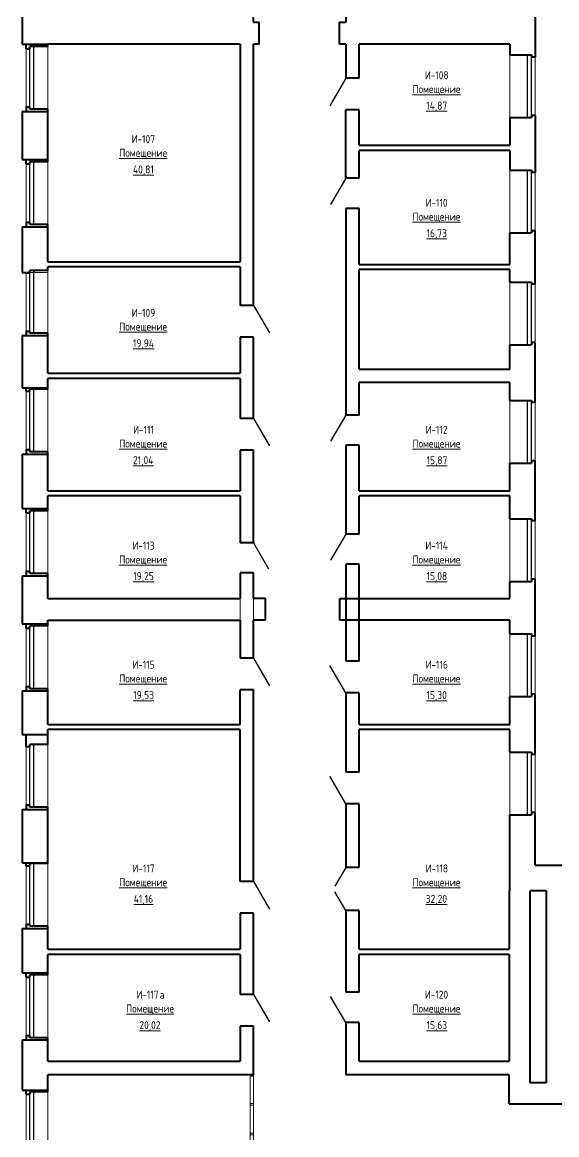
# Model space of a CAD drawing. Header units: millimetres. Extents: x -24 to 373619, y 275 to 149465.
# Drawn here: x 257509 to 274199, y 74197 to 108945 of the extents above; entities that cross this region are included whole.
import ezdxf

# ---------------------------------------------------------------- set-up
doc = ezdxf.new("R2010")
doc.units = ezdxf.units.MM
for name, color, linetype, lineweight in [('Двери', 7, 'Continuous', 18), ('Импосты витража', 7, 'Continuous', 18), ('Каркас_Импост', 7, 'Continuous', 30), ('Марки помещений', 7, 'Continuous', 18), ('Окна', 7, 'Continuous', 18), ('Панель', 7, 'Continuous', 30), ('Стены', 7, 'Continuous', 18), ('Стены разрез', 7, 'Continuous', 40)]:
    doc.layers.add(name, color=color, linetype=linetype, lineweight=lineweight)
doc.styles.add('GOST Common_1', font='GOST Common.ttf', dxfattribs={"width": 0.9, "height": 250})

# ---------------------------------------------------------------- blocks, each defined once
blk = doc.blocks.new('ИРНИТУ_Дверь_Однопольная_ДеревяннаяВнутренняя_филенчатая - 950х3000_c верхней филенкой_-1341336-001_Весь этаж')
at = {"layer": 'Панель'}
blk.add_line((-495, 210), (362, 705), dxfattribs=at)
blk = doc.blocks.new('AC_Дверь_Двупольная_ДеревяннаяВнутренняя_филенчатая - 1300х3000 _с верхней филенкой_-1358584-001_Весь этаж')
at = {"layer": 'Панель'}
for p, q in [((-670, -210), (-90, -545)), ((670, -210), (90, -545))]:
    blk.add_line(p, q, dxfattribs=at)
blk = doc.blocks.new('ИРНИТУ_Дверь_Однопольная_ДеревяннаяВнутренняя_филенчатая - 900х2080-1341260-001_Весь этаж')
at = {"layer": 'Панель'}
blk.add_line((-470, 210), (344, 680), dxfattribs=at)
blk = doc.blocks.new('ИРНИТУ_Дверь_Однопольная_ДеревяннаяВнутренняя_филенчатая - 950х2250 _без верхней филенки_-1357671-001_Весь этаж')
at = {"layer": 'Панель'}
blk.add_line((-495, 210), (362, 705), dxfattribs=at)
blk = doc.blocks.new('ИРНИТУ_Дверь_Однопольная_ДеревяннаяВнутренняя_филенчатая - 900х2080-1341271-001_Весь этаж')
at = {"layer": 'Панель'}
blk.add_line((-470, -210), (344, -680), dxfattribs=at)
blk = doc.blocks.new('ИРНИТУ_Дверь_Однопольная_ДеревяннаяВнутренняя_филенчатая - 950х3000_c верхней филенкой_-1363566-001_Весь этаж')
at = {"layer": 'Панель'}
blk.add_line((-495, -210), (362, -705), dxfattribs=at)
blk = doc.blocks.new('ИРНИТУ-Окно-ГОСТ23166-99_4_2_Створки - 1920 x 2350-768312-001_Весь этаж')
at = {"layer": 'Каркас_Импост'}
for p, q in [((-1018.1, 220), (941.9, 220)), ((-1018.1, 220), (-1018.1, 100)), ((-1018.1, 220), (-983.1, 220)), ((-1018.1, 100), (941.9, 100)), ((-1018.1, 100), (-983.1, 100)), ((941.9, 220), (906.9, 220)), ((941.9, 100), (906.9, 100)), ((941.9, 220), (941.9, 100))]:
    blk.add_line(p, q, dxfattribs=at)
blk = doc.blocks.new('ИРНИТУ-Окно-ГОСТ23166-99_4_2_Створки - 1520 x 2350-768319-001_Весь этаж')
at = {"layer": 'Каркас_Импост'}
for p, q in [((-808.1, 220), (731.9, 220)), ((-808.1, 220), (-808.1, 100)), ((-808.1, 220), (-793.1, 220)), ((-808.1, 100), (731.9, 100)), ((-808.1, 100), (-773.1, 100)), ((731.9, 220), (696.9, 220)), ((731.9, 100), (696.9, 100)), ((731.9, 220), (731.9, 100))]:
    blk.add_line(p, q, dxfattribs=at)
blk = doc.blocks.new('ИРНИТУ-Окно-ГОСТ23166-99_4_2_Створки - 1920 x 2350-678678-001_Весь этаж')
at = {"layer": 'Каркас_Импост'}
for p, q in [((-1018.1, -160), (941.9, -160)), ((-1018.1, -280), (-1018.1, -160)), ((-1018.1, -160), (-983.1, -160)), ((-1018.1, -280), (941.9, -280)), ((-1018.1, -280), (-983.1, -280)), ((941.9, -160), (906.9, -160)), ((941.9, -280), (906.9, -280)), ((941.9, -280), (941.9, -160))]:
    blk.add_line(p, q, dxfattribs=at)
blk = doc.blocks.new('Прямоугольный импост - 50х100-1218502-001_Весь этаж')
at = {"layer": 'Импосты витража'}
for p, q in [((264729, 76024), (264629, 76024)), ((264629, 75173), (264629, 76024)), ((264729, 75173), (264729, 76024)), ((264629, 75173), (264729, 75173))]:
    blk.add_line(p, q, dxfattribs=at)
blk = doc.blocks.new('Прямоугольный импост - 50х100-1218503-001_Весь этаж')
at = {"layer": 'Импосты витража'}
for p, q in [((264729, 74197), (264629, 74197)), ((264629, 73322), (264629, 74197)), ((264729, 73322), (264729, 74197)), ((264629, 73322), (264729, 73322))]:
    blk.add_line(p, q, dxfattribs=at)
blk = doc.blocks.new('Прямоугольный импост - 50х100-V30-001_Весь этаж')
at = {"layer": 'Импосты витража'}
for p, q in [((0, 50), (-50, 50)), ((-50, 50), (-50, -50)), ((0, 50), (0, -50)), ((-50, -50), (0, -50))]:
    blk.add_line(p, q, dxfattribs=at)
blk = doc.blocks.new('Прямоугольный импост - 50х100-V31-001_Весь этаж')
at = {"layer": 'Импосты витража'}
for p, q in [((25, 50), (-25, 50)), ((-25, 50), (-25, -50)), ((25, 50), (25, -50)), ((-25, -50), (25, -50))]:
    blk.add_line(p, q, dxfattribs=at)
blk = doc.blocks.new('ИРНИТУ_Дверь_Однопольная_ДеревяннаяВнутренняя_филенчатая - 900х2080 без верха-1341270-001_Весь этаж')
at = {"layer": 'Панель'}
blk.add_line((-470, -210), (344, -680), dxfattribs=at)

msp = doc.modelspace()

# ---------------------------------------------------------------- linework, layer by layer
at = {"layer": 'Стены'}
for p, q in [((257629, 106299), (257629, 108119)), ((258309, 108189), (258309, 106229)), ((272729, 105965), (272729, 107925)), ((273529, 107855), (273529, 106035)), ((257629, 102699), (257629, 104519)), ((258309, 104589), (258309, 102629)), ((272729, 102365), (272729, 104325)), ((273529, 104255), (273529, 102435)), ((257629, 99299), (257629, 101119)), ((258309, 101125), (257749, 101125)), ((258309, 101189), (258309, 99229)), ((272729, 98870), (272729, 100830)), ((273529, 100760), (273529, 98940)), ((257629, 95599), (257629, 97419)), ((258309, 97489), (258309, 95529)), ((272729, 95175), (272729, 97135)), ((273529, 97065), (273529, 95245)), ((257629, 91799), (257629, 93619)), ((258309, 93689), (258309, 91729)), ((272729, 91480), (272729, 93440)), ((273529, 93370), (273529, 91550)), ((264309, 90945), (264309, 90265)), ((264729, 90265), (264729, 90945)), ((257629, 88199), (257629, 90019)), ((258309, 90089), (258309, 88129)), ((272729, 87884), (272729, 89844)), ((273529, 89774), (273529, 87954)), ((257629, 84499), (257629, 86319)), ((258309, 86389), (258309, 84429)), ((272729, 84189), (272729, 86149)), ((273529, 86079), (273529, 84259)), ((257629, 80779), (257629, 82599)), ((258309, 82669), (258309, 80709)), ((257629, 77299), (257629, 79119)), ((258309, 79189), (258309, 77229)), ((257629, 72524), (257629, 75464)), ((258309, 75534), (258309, 72454))]:
    msp.add_line(p, q, dxfattribs=at)
at = {"layer": 'Стены разрез'}
for p, q in [((267609, 113564), (267609, 108945)), ((264729, 108945), (264729, 110099)), ((257509, 109699), (257509, 108259)), ((273529, 109535), (273529, 107855)), ((264729, 108945), (264909, 108945)), ((264909, 108265), (264909, 108945)), ((267409, 108945), (267609, 108945)), ((267409, 108945), (267409, 108265)), ((257509, 108259), (258309, 108259)), ((257629, 108119), (257629, 108259)), ((257629, 108119), (257749, 108119)), ((257749, 108119), (257749, 108189)), ((258309, 108189), (257749, 108189)), ((264309, 108265), (258309, 108265)), ((258309, 108189), (258309, 108265)), ((264309, 108265), (264309, 101464)), ((264729, 100099), (264729, 108265)), ((264909, 108265), (264729, 108265)), ((267609, 108265), (267409, 108265)), ((267609, 108265), (267609, 107196)), ((268029, 107196), (268029, 108265)), ((272729, 108265), (268029, 108265)), ((272729, 108265), (272729, 107925)), ((272729, 107925), (273409, 107925)), ((273409, 107925), (273409, 107855)), ((273529, 107855), (273409, 107855)), ((268029, 107196), (267609, 107196)), ((257509, 106159), (257509, 104659)), ((257509, 106159), (258309, 106159)), ((257629, 106299), (257629, 106159)), ((257629, 106299), (257749, 106299)), ((257749, 106229), (257749, 106299)), ((258309, 106229), (257749, 106229)), ((258309, 104589), (258309, 106229)), ((267609, 104071), (267609, 106206)), ((268029, 106206), (267609, 106206)), ((268029, 105101), (268029, 106206)), ((273409, 106035), (273409, 105965)), ((273529, 106035), (273409, 106035)), ((273529, 106035), (273529, 104255)), ((272729, 105965), (272729, 105101)), ((272729, 105965), (273409, 105965)), ((268029, 105101), (272729, 105101)), ((268029, 104071), (268029, 104941)), ((272729, 104941), (268029, 104941)), ((272729, 104941), (272729, 104325)), ((257509, 104659), (258309, 104659)), ((257629, 104519), (257629, 104659)), ((257629, 104519), (257749, 104519)), ((257749, 104519), (257749, 104589)), ((258309, 104589), (257749, 104589)), ((272729, 104325), (273409, 104325)), ((273409, 104325), (273409, 104255)), ((273529, 104255), (273409, 104255)), ((268029, 104071), (267609, 104071)), ((267609, 103131), (267609, 96671)), ((268029, 103131), (267609, 103131)), ((268029, 101381), (268029, 103131)), ((257509, 102559), (257509, 101125)), ((257509, 102559), (258309, 102559)), ((257629, 102699), (257629, 102559)), ((257629, 102699), (257749, 102699)), ((257749, 102629), (257749, 102699)), ((258309, 102629), (257749, 102629)), ((258309, 101464), (258309, 102629)), ((272729, 101381), (272729, 102365)), ((272729, 102365), (273409, 102365)), ((273409, 102435), (273409, 102365)), ((273529, 102435), (273409, 102435)), ((273529, 100760), (273529, 102435)), ((258309, 101464), (264309, 101464)), ((257509, 101125), (257749, 101125)), ((257629, 101119), (257629, 101125)), ((257629, 101119), (257749, 101119)), ((257749, 101119), (257749, 101189)), ((258309, 101189), (257749, 101189)), ((258309, 101189), (258309, 101304)), ((264309, 101304), (258309, 101304)), ((264309, 101304), (264309, 100099)), ((268029, 101381), (272729, 101381)), ((268029, 98111), (268029, 101221)), ((272729, 101221), (268029, 101221)), ((272729, 100830), (272729, 101221)), ((272729, 100830), (273409, 100830)), ((273409, 100830), (273409, 100760)), ((273529, 100760), (273409, 100760)), ((264729, 100099), (264309, 100099)), ((257509, 99159), (257509, 97525)), ((257509, 99159), (258309, 99159)), ((257629, 99299), (257629, 99159)), ((257629, 99299), (257749, 99299)), ((257749, 99229), (257749, 99299)), ((258309, 99229), (257749, 99229)), ((258309, 97981), (258309, 99229)), ((264309, 99109), (264309, 97981)), ((264729, 99109), (264309, 99109)), ((264729, 96569), (264729, 99109)), ((272729, 98111), (272729, 98870)), ((272729, 98870), (273409, 98870)), ((273409, 98940), (273409, 98870)), ((273529, 98940), (273409, 98940)), ((273529, 97065), (273529, 98940)), ((268029, 98111), (272729, 98111)), ((258309, 97981), (264309, 97981)), ((258309, 97489), (258309, 97821)), ((264309, 97821), (258309, 97821)), ((264309, 97821), (264309, 96569)), ((268029, 96671), (268029, 97691)), ((272729, 97691), (268029, 97691)), ((272729, 97135), (272729, 97691)), ((257509, 97525), (258309, 97525)), ((257629, 97419), (257629, 97525)), ((257629, 97419), (257749, 97419)), ((257749, 97419), (257749, 97489)), ((258309, 97489), (257749, 97489)), ((272729, 97135), (273409, 97135)), ((273409, 97135), (273409, 97065)), ((273529, 97065), (273409, 97065)), ((268029, 96671), (267609, 96671)), ((264729, 96569), (264309, 96569)), ((257629, 95599), (257629, 95459)), ((257629, 95599), (257749, 95599)), ((257749, 95529), (257749, 95599)), ((264309, 95579), (264309, 94314)), ((264729, 95579), (264309, 95579)), ((264729, 92684), (264729, 95579)), ((267609, 95731), (267609, 92961)), ((268029, 95731), (267609, 95731)), ((268029, 94314), (268029, 95731)), ((257509, 95459), (257509, 93759)), ((257509, 95459), (258309, 95459)), ((258309, 95529), (257749, 95529)), ((258309, 94314), (258309, 95529)), ((273409, 95245), (273409, 95175)), ((273529, 95245), (273409, 95245)), ((273529, 93370), (273529, 95245)), ((272729, 94314), (272729, 95175)), ((272729, 95175), (273409, 95175)), ((258309, 94314), (264309, 94314)), ((268029, 94314), (272729, 94314)), ((258309, 93689), (258309, 94154)), ((264309, 94154), (258309, 94154)), ((264309, 94154), (264309, 92684)), ((268029, 92961), (268029, 94154)), ((272729, 94154), (268029, 94154)), ((272729, 93440), (272729, 94154)), ((257509, 93759), (258309, 93759)), ((257629, 93619), (257629, 93759)), ((257629, 93619), (257749, 93619)), ((257749, 93619), (257749, 93689)), ((258309, 93689), (257749, 93689)), ((272729, 93440), (273409, 93440)), ((273409, 93440), (273409, 93370)), ((273529, 93370), (273409, 93370)), ((268029, 92961), (267609, 92961)), ((264729, 92684), (264309, 92684)), ((257629, 91799), (257629, 91659)), ((257629, 91799), (257749, 91799)), ((257749, 91729), (257749, 91799)), ((264309, 91744), (264309, 90945)), ((264729, 91744), (264309, 91744)), ((264729, 90945), (264729, 91744)), ((267609, 92021), (267609, 88986)), ((268029, 92021), (267609, 92021)), ((268029, 88986), (268029, 92021)), ((257509, 91659), (257509, 90159)), ((257509, 91659), (258309, 91659)), ((258309, 91729), (257749, 91729)), ((258309, 90945), (258309, 91729)), ((272729, 90945), (272729, 91480)), ((272729, 91480), (273409, 91480)), ((273409, 91550), (273409, 91480)), ((273529, 91550), (273409, 91550)), ((273529, 89774), (273529, 91550)), ((258309, 90945), (264309, 90945)), ((265109, 90945), (264729, 90945)), ((265109, 90265), (265109, 90945)), ((267429, 90945), (272729, 90945)), ((267429, 90265), (267429, 90945)), ((257509, 90159), (258309, 90159)), ((257629, 90019), (257629, 90159)), ((257629, 90019), (257749, 90019)), ((257749, 90019), (257749, 90089)), ((258309, 90089), (257749, 90089)), ((258309, 90089), (258309, 90265)), ((258309, 90265), (264309, 90265)), ((264309, 90265), (264309, 89079)), ((264729, 89079), (264729, 90265)), ((265109, 90265), (264729, 90265)), ((272729, 90265), (267429, 90265)), ((272729, 89844), (272729, 90265)), ((272729, 89844), (273409, 89844)), ((273409, 89844), (273409, 89774)), ((273529, 89774), (273409, 89774)), ((264729, 89079), (264309, 89079)), ((268029, 88986), (267609, 88986)), ((257509, 88059), (257509, 86700)), ((257509, 88059), (258309, 88059)), ((257629, 88199), (257629, 88059)), ((257629, 88199), (257749, 88199)), ((257749, 88129), (257749, 88199)), ((258309, 88129), (257749, 88129)), ((258309, 87011), (258309, 88129)), ((264309, 87011), (264309, 88089)), ((264729, 88089), (264309, 88089)), ((264729, 82105), (264729, 88089)), ((267609, 87996), (267609, 85526)), ((268029, 87996), (267609, 87996)), ((268029, 87011), (268029, 87996)), ((273409, 87954), (273409, 87884)), ((273529, 87954), (273409, 87954)), ((273529, 86079), (273529, 87954)), ((272729, 87011), (272729, 87884)), ((272729, 87884), (273409, 87884)), ((258309, 87011), (264309, 87011)), ((268029, 87011), (272729, 87011)), ((257509, 86700), (258309, 86700)), ((257629, 86319), (257629, 86700)), ((264309, 86851), (258309, 86851)), ((258309, 86389), (258309, 86851)), ((264309, 82105), (264309, 86851)), ((268029, 85526), (268029, 86851)), ((272729, 86851), (268029, 86851)), ((272729, 86149), (272729, 86851)), ((257629, 86319), (257749, 86319)), ((257749, 86319), (257749, 86389)), ((258309, 86389), (257749, 86389)), ((272729, 86149), (273409, 86149)), ((273409, 86149), (273409, 86079)), ((273529, 86079), (273409, 86079)), ((268029, 85526), (267609, 85526)), ((257629, 84499), (257629, 84359)), ((257629, 84499), (257749, 84499)), ((257749, 84429), (257749, 84499)), ((267609, 84536), (267609, 82541)), ((268029, 84536), (267609, 84536)), ((268029, 82541), (268029, 84536)), ((257509, 84359), (257509, 82695)), ((257509, 84359), (258309, 84359)), ((258309, 84429), (257749, 84429)), ((258309, 82669), (258309, 84429)), ((272729, 81815), (272729, 84189)), ((272729, 84189), (273409, 84189)), ((273409, 84259), (273409, 84189)), ((273529, 84259), (273409, 84259)), ((273529, 82615), (273529, 84259)), ((257509, 82695), (258309, 82695)), ((257629, 82599), (257629, 82695)), ((257629, 82599), (257749, 82599)), ((257749, 82599), (257749, 82669)), ((258309, 82669), (257749, 82669)), ((268029, 82541), (267609, 82541)), ((273529, 82615), (275418, 82615)), ((264729, 82105), (264309, 82105)), ((272709, 81815), (272709, 79991)), ((272729, 81815), (272709, 81815)), ((273369, 75824), (273369, 81815)), ((273869, 81815), (273369, 81815)), ((273869, 81815), (273869, 75824)), ((264309, 81115), (264309, 79991)), ((264729, 81115), (264309, 81115)), ((264729, 78579), (264729, 81115)), ((267609, 81201), (267609, 78646)), ((268029, 81201), (267609, 81201)), ((268029, 79991), (268029, 81201)), ((257509, 80639), (257509, 79259)), ((257509, 80639), (258309, 80639)), ((257629, 80779), (257629, 80639)), ((257629, 80779), (257749, 80779)), ((257749, 80709), (257749, 80779)), ((258309, 80709), (257749, 80709)), ((258309, 79991), (258309, 80709)), ((258309, 79991), (264309, 79991)), ((268029, 79991), (272709, 79991)), ((258309, 79189), (258309, 79831)), ((264309, 79831), (258309, 79831)), ((264309, 79831), (264309, 78579)), ((268029, 78646), (268029, 79831)), ((272709, 79831), (268029, 79831)), ((272709, 79831), (272709, 76491)), ((257509, 79259), (258309, 79259)), ((257629, 79119), (257629, 79259)), ((257629, 79119), (257749, 79119)), ((257749, 79119), (257749, 79189)), ((258309, 79189), (257749, 79189)), ((264729, 78579), (264309, 78579)), ((268029, 78646), (267609, 78646)), ((264309, 77589), (264309, 76494)), ((264729, 77589), (264309, 77589)), ((264729, 76074), (264729, 77589)), ((267609, 77706), (267609, 76071)), ((268029, 77706), (267609, 77706)), ((268029, 76491), (268029, 77706)), ((257509, 77159), (257509, 75585)), ((257509, 77159), (258309, 77159)), ((257629, 77299), (257629, 77159)), ((257629, 77299), (257749, 77299)), ((257749, 77229), (257749, 77299)), ((258309, 77229), (257749, 77229)), ((258309, 76494), (258309, 77229)), ((258309, 76494), (264309, 76494)), ((268029, 76491), (272709, 76491)), ((258309, 75534), (258309, 76074)), ((264729, 76074), (258309, 76074)), ((272709, 76071), (267609, 76071)), ((272709, 75164), (272709, 76071)), ((273869, 75824), (273369, 75824)), ((257509, 75585), (258309, 75585)), ((257629, 75464), (257629, 75585)), ((257629, 75464), (257749, 75464)), ((258309, 75534), (257749, 75534)), ((257749, 75534), (257749, 75464)), ((272709, 75164), (274529, 75164))]:
    msp.add_line(p, q, dxfattribs=at)

# ---------------------------------------------------------------- block references
at = {"layer": 'Двери'}
for name, p, rotation in [('ИРНИТУ_Дверь_Однопольная_ДеревяннаяВнутренняя_филенчатая - 950х3000_c верхней филенкой_-1363566-001_Весь этаж', (267819, 106701), 270.0000000000001), ('ИРНИТУ_Дверь_Однопольная_ДеревяннаяВнутренняя_филенчатая - 900х2080 без верха-1341270-001_Весь этаж', (267819, 103601), 270.0000000000001), ('ИРНИТУ_Дверь_Однопольная_ДеревяннаяВнутренняя_филенчатая - 950х3000_c верхней филенкой_-1341336-001_Весь этаж', (264519, 99604), 270.0000000000001), ('ИРНИТУ_Дверь_Однопольная_ДеревяннаяВнутренняя_филенчатая - 900х2080-1341271-001_Весь этаж', (267819, 96201), 270.0000000000001), ('ИРНИТУ_Дверь_Однопольная_ДеревяннаяВнутренняя_филенчатая - 950х3000_c верхней филенкой_-1341336-001_Весь этаж', (264519, 96074), 270.0000000000001), ('ИРНИТУ_Дверь_Однопольная_ДеревяннаяВнутренняя_филенчатая - 900х2080-1341271-001_Весь этаж', (267819, 92491), 270.0000000000001), ('ИРНИТУ_Дверь_Однопольная_ДеревяннаяВнутренняя_филенчатая - 900х2080-1341260-001_Весь этаж', (264519, 92214), 270.0000000000001), ('ИРНИТУ_Дверь_Однопольная_ДеревяннаяВнутренняя_филенчатая - 950х2250 _без верхней филенки_-1357671-001_Весь этаж', (264519, 88584), 270.0000000000001), ('ИРНИТУ_Дверь_Однопольная_ДеревяннаяВнутренняя_филенчатая - 950х3000_c верхней филенкой_-1341336-001_Весь этаж', (267819, 88491), 90.00000000000007), ('ИРНИТУ_Дверь_Однопольная_ДеревяннаяВнутренняя_филенчатая - 950х3000_c верхней филенкой_-1341336-001_Весь этаж', (267819, 85031), 90.00000000000007), ('AC_Дверь_Двупольная_ДеревяннаяВнутренняя_филенчатая - 1300х3000 _с верхней филенкой_-1358584-001_Весь этаж', (267819, 81871), 270.0000000000001), ('ИРНИТУ_Дверь_Однопольная_ДеревяннаяВнутренняя_филенчатая - 950х3000_c верхней филенкой_-1341336-001_Весь этаж', (264519, 81610), 270.0000000000001), ('ИРНИТУ_Дверь_Однопольная_ДеревяннаяВнутренняя_филенчатая - 950х3000_c верхней филенкой_-1341336-001_Весь этаж', (264519, 78084), 270.0000000000001), ('ИРНИТУ_Дверь_Однопольная_ДеревяннаяВнутренняя_филенчатая - 900х2080-1341260-001_Весь этаж', (267819, 78176), 90.00000000000007)]:
    msp.add_blockref(name, p, dxfattribs=dict(at, rotation=rotation))
at = {"layer": 'Импосты витража', "rotation": 90}
msp.add_blockref('Прямоугольный импост - 50х100-V30-001_Весь этаж', (264679, 76074), dxfattribs=at)
at = {"layer": 'Импосты витража'}
for name, p in [('Прямоугольный импост - 50х100-1218502-001_Весь этаж', (0, 0)), ('Прямоугольный импост - 50х100-1218503-001_Весь этаж', (0, 926)), ('Прямоугольный импост - 50х100-1218503-001_Весь этаж', (0, 0))]:
    msp.add_blockref(name, p, dxfattribs=at)
at = {"layer": 'Импосты витража', "extrusion": (0, 0, -1), "rotation": 270}
for p in [(-264679, 75148), (-264679, 74222)]:
    msp.add_blockref('Прямоугольный импост - 50х100-V31-001_Весь этаж', p, dxfattribs=at)
at = {"layer": 'Окна'}
for name, p, rotation in [('ИРНИТУ-Окно-ГОСТ23166-99_4_2_Створки - 1920 x 2350-768312-001_Весь этаж', (257969, 107247), 90), ('ИРНИТУ-Окно-ГОСТ23166-99_4_2_Створки - 1920 x 2350-678678-001_Весь этаж', (273129, 106983), 90.00000000000007), ('ИРНИТУ-Окно-ГОСТ23166-99_4_2_Створки - 1920 x 2350-768312-001_Весь этаж', (257969, 103647), 90), ('ИРНИТУ-Окно-ГОСТ23166-99_4_2_Створки - 1920 x 2350-678678-001_Весь этаж', (273129, 103383), 90.00000000000007), ('ИРНИТУ-Окно-ГОСТ23166-99_4_2_Створки - 1920 x 2350-768312-001_Весь этаж', (257969, 100247), 90), ('ИРНИТУ-Окно-ГОСТ23166-99_4_2_Створки - 1920 x 2350-678678-001_Весь этаж', (273129, 99888), 90.00000000000007), ('ИРНИТУ-Окно-ГОСТ23166-99_4_2_Створки - 1920 x 2350-768312-001_Весь этаж', (257969, 96547), 90), ('ИРНИТУ-Окно-ГОСТ23166-99_4_2_Створки - 1920 x 2350-678678-001_Весь этаж', (273129, 96193), 90.00000000000007), ('ИРНИТУ-Окно-ГОСТ23166-99_4_2_Створки - 1920 x 2350-768312-001_Весь этаж', (257969, 92747), 90), ('ИРНИТУ-Окно-ГОСТ23166-99_4_2_Створки - 1920 x 2350-678678-001_Весь этаж', (273129, 92498), 90.00000000000007), ('ИРНИТУ-Окно-ГОСТ23166-99_4_2_Створки - 1920 x 2350-768312-001_Весь этаж', (257969, 89147), 90), ('ИРНИТУ-Окно-ГОСТ23166-99_4_2_Створки - 1920 x 2350-678678-001_Весь этаж', (273129, 88902), 90.00000000000007), ('ИРНИТУ-Окно-ГОСТ23166-99_4_2_Створки - 1920 x 2350-768312-001_Весь этаж', (257969, 85447), 90), ('ИРНИТУ-Окно-ГОСТ23166-99_4_2_Створки - 1920 x 2350-678678-001_Весь этаж', (273129, 85207), 90.00000000000007), ('ИРНИТУ-Окно-ГОСТ23166-99_4_2_Створки - 1920 x 2350-768312-001_Весь этаж', (257969, 81727), 90), ('ИРНИТУ-Окно-ГОСТ23166-99_4_2_Створки - 1920 x 2350-768312-001_Весь этаж', (257969, 78247), 90), ('ИРНИТУ-Окно-ГОСТ23166-99_4_2_Створки - 1520 x 2350-768319-001_Весь этаж', (257969, 74802), 90)]:
    msp.add_blockref(name, p, dxfattribs=dict(at, rotation=rotation))

# ---------------------------------------------------------------- texts
at = {"layer": 'Марки помещений', "lineweight": 9, "char_height": 250, "attachment_point": 1, "style": 'GOST Common_1'}
for s, insert, width in [('\\fGOST Common|b0|i0|c204|p34|;\\W.9;И', (270081, 107414), 216.46), ('-108', (270259, 107414), 721.52), ('\\LПомещение', (269694, 106982), 1875.95), ('\\L14,87', (270123, 106464), 836.96), ('\\fGOST Common|b0|i0|c204|p34|;\\W.9;И', (260925, 105422), 216.46), ('-107', (261104, 105422), 721.52), ('\\LПомещение', (260538, 104991), 1875.95), ('\\L40,81', (260967, 104472), 836.96), ('\\fGOST Common|b0|i0|c204|p34|;\\W.9;И', (270105, 103430), 216.46), ('-110', (270283, 103430), 663.8), ('\\LПомещение', (269694, 102999), 1875.95), ('\\L16,73', (270132, 102480), 815.32), ('\\fGOST Common|b0|i0|c204|p34|;\\W.9;И', (260925, 99993), 216.46), ('-109', (261104, 99993), 721.52), ('\\LПомещение', (260538, 99562), 1875.95), ('\\L19,94', (260967, 99043), 836.96), ('\\fGOST Common|b0|i0|c204|p34|;\\W.9;И', (260973, 96341), 216.46), ('-111', (261152, 96341), 606.08), ('\\fGOST Common|b0|i0|c204|p34|;\\W.9;И', (270105, 96341), 216.46), ('-112', (270283, 96341), 663.8), ('\\LПомещение', (260538, 95910), 1875.95), ('\\LПомещение', (269694, 95910), 1875.95), ('\\L21,04', (260967, 95391), 836.96), ('\\L15,87', (270132, 95391), 815.32), ('\\fGOST Common|b0|i0|c204|p34|;\\W.9;И', (260949, 92722), 216.46), ('-113', (261128, 92722), 663.8), ('\\fGOST Common|b0|i0|c204|p34|;\\W.9;И', (270096, 92722), 216.46), ('-114', (270275, 92722), 685.44), ('\\LПомещение', (260538, 92290), 1875.95), ('\\LПомещение', (269694, 92290), 1875.95), ('\\L19,25', (260976, 91772), 815.32), ('\\L15,08', (270132, 91772), 815.32), ('\\fGOST Common|b0|i0|c204|p34|;\\W.9;И', (260949, 89005), 216.46), ('-115', (261128, 89005), 663.8), ('\\fGOST Common|b0|i0|c204|p34|;\\W.9;И', (270105, 89005), 216.46), ('-116', (270283, 89005), 663.8), ('\\LПомещение', (260538, 88574), 1875.95), ('\\LПомещение', (269694, 88574), 1875.95), ('\\L19,53', (260976, 88055), 815.32), ('\\L15,30', (270132, 88055), 815.32), ('\\fGOST Common|b0|i0|c204|p34|;\\W.9;И', (260949, 82639), 216.46), ('-117', (261128, 82639), 663.8), ('\\fGOST Common|b0|i0|c204|p34|;\\W.9;И', (270105, 82639), 216.46), ('-118', (270283, 82639), 663.8), ('\\LПомещение', (260538, 82208), 1875.95), ('\\LПомещение', (269694, 82208), 1875.95), ('\\L41,16', (260991, 81689), 779.24), ('\\L32,20', (270108, 81689), 873.04), ('\\fGOST Common|b0|i0|c204|p34|;\\W.9;И', (261073, 78696), 216.46), ('-117', (261252, 78696), 663.8), ('\\fGOST Common|b0|i0|c204|p34|;\\W.9;а', (261799, 78696), 216.46), ('\\fGOST Common|b0|i0|c204|p34|;\\W.9;И', (270081, 78696), 216.46), ('-120', (270259, 78696), 721.52), ('\\LПомещение', (260751, 78265), 1875.95), ('\\LПомещение', (269694, 78265), 1875.95), ('\\L20,02', (261165, 77746), 873.04), ('\\L15,63', (270132, 77746), 815.32)]:
    msp.add_mtext(s, dxfattribs=dict(at, insert=insert, width=width))

doc.saveas('drawing.dxf')
